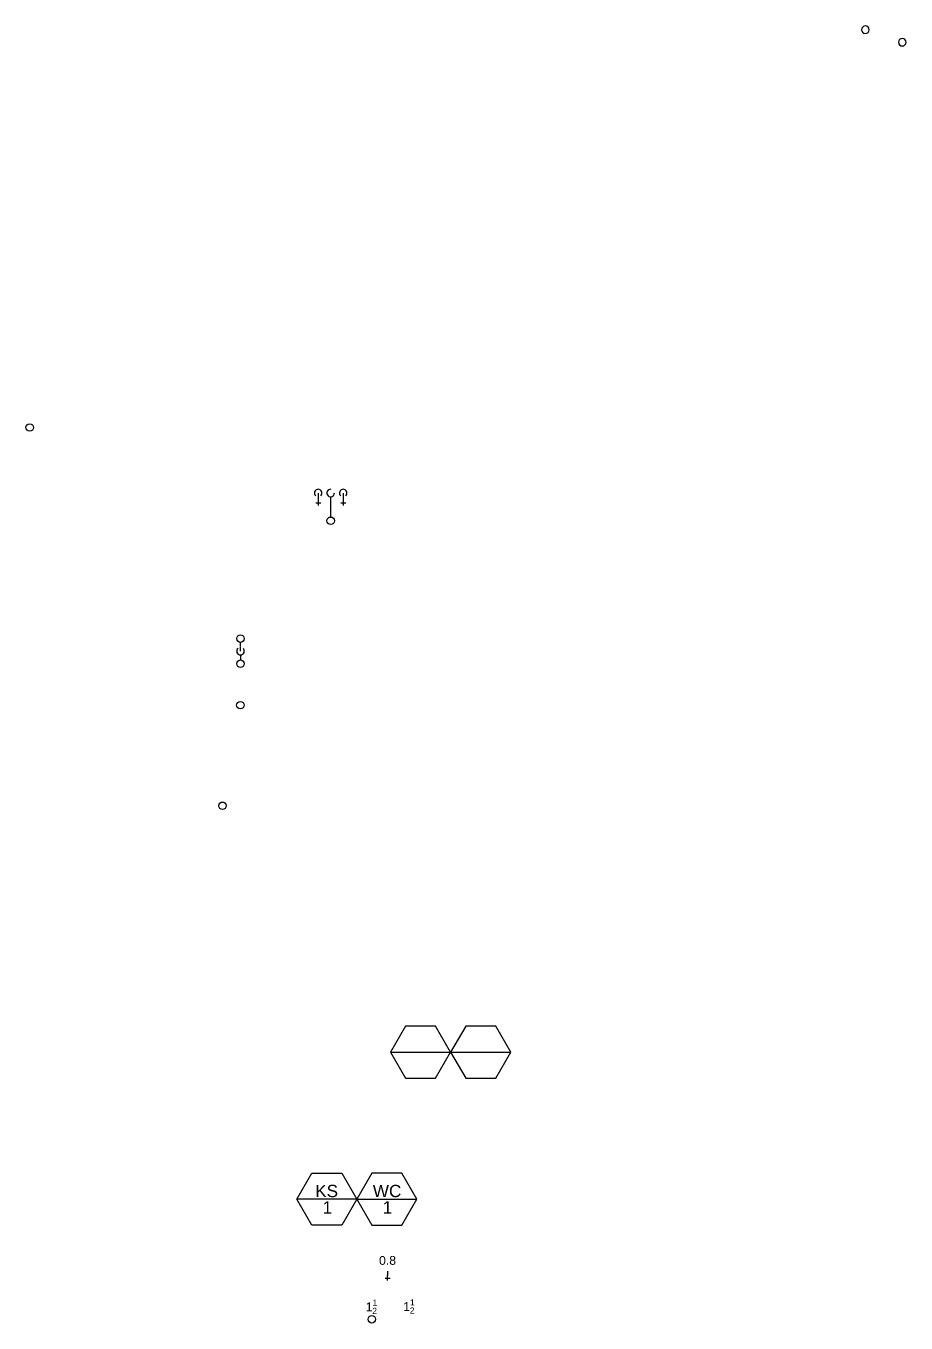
# Model space of a CAD drawing. Header units: inches. Extents: x -631 to 556, y -290 to 1591.
# Drawn here: x 204 to 556, y 62 to 581 of the extents above; entities that cross this region are included whole.
import ezdxf
from ezdxf.enums import TextEntityAlignment as Align

# ---------------------------------------------------------------- set-up
doc = ezdxf.new("R2010")
doc.units = ezdxf.units.IN
doc.header["$MEASUREMENT"] = 0
doc.linetypes.add('Vent', pattern=[0.1875, 0.125, -0.0625])
for name, color, linetype in [('PLUM-4TEXT', 2, 'Continuous'), ('PLUM-CW', 3, 'Cold_Water_Flow'), ('PLUM-HW', 2, 'Hot_Water_Flow'), ('PLUM-OVERFLOW_DRAIN', 70, 'Overflow_Drain'), ('PLUM-VENT', 5, 'Vent'), ('PLUM-WASTE_ABOVE', 4, 'Plum-Waste_Above'), ('PLUM-WASTE_BELOW', 6, 'Plum-Waste_Below')]:
    doc.layers.add(name, color=color, linetype=linetype)
doc.styles.get("Standard").update_dxf_attribs({"font": 'arial.ttf'})
doc.linetypes.add('Cold_Water_Flow', pattern='A,0.875,-0.125,0,-0.125,0.875,-0.125,["CW",Standard,S=0.1,R=0,X=-0.12585,Y=-0.05],-0.1,0.875,[1,GEC_FlowArrow.shx,S=0.0625,R=0,X=0,Y=0],0.5', length=3.6)
doc.linetypes.add('Hot_Water_Flow', pattern='A,0.8125,-0.125,0,-0.125,0,-0.125,0.875,-0.125,["HW",Standard,S=0.1,R=0,X=-0.12585,Y=-0.05],-0.1,0.875,[1,GEC_FlowArrow.shx,S=0.0625,R=0,X=0,Y=0],0.5', length=3.6625)
doc.linetypes.add('Overflow_Drain', pattern='A,3,-0.1,["OFD",Standard,S=0.1,R=0,X=0,Y=-0.05],-0.4', length=3.5)
doc.linetypes.add('Plum-Waste_Above', pattern='A,1,[1,GEC_FlowArrow.shx,S=0.09375,R=0,X=0,Y=0],1', length=2)
doc.linetypes.add('Plum-Waste_Below', pattern='A,0.25,-0.125,0.25,-0.125,0.25,[1,GEC_FlowArrow.shx,S=0.09375,R=0,X=0,Y=0],-0.25,0.25,-0.125,0.25,-0.125', length=2)

# ---------------------------------------------------------------- blocks, each defined once
blk = doc.blocks.new('*U8')
at = {"layer": 'PLUM-4TEXT'}
for p, q in [((-36.27, 30.5), (-30.27, 40.89)), ((-30.27, 40.89), (-18.27, 40.89)), ((-18.27, 40.89), (-12.27, 30.5)), ((-12.27, 30.5), (-36.27, 30.5)), ((-30.27, 20.11), (-36.27, 30.5)), ((-12.27, 30.5), (-18.27, 20.11)), ((-12.27, 30.5), (11.73, 30.5)), ((-18.27, 20.11), (-30.27, 20.11))]:
    blk.add_line(p, q, dxfattribs=at)
blk.add_lwpolyline([(-12.27, 30.5), (-6.27, 20.11), (5.73, 20.11), (11.73, 30.5), (5.73, 40.89), (-6.27, 40.89)], close=True, dxfattribs=at)
at = {"layer": 'PLUM-CW'}
for p, q in [((0, 1.75), (0, 0)), ((0, -1), (0, 0)), ((-1, -1), (1, -1)), ((0, -2), (0, -1))]:
    blk.add_line(p, q, dxfattribs=at)
at = {"layer": 'PLUM-WASTE_ABOVE', "linetype": 'Continuous'}
blk.add_circle((-6.28, -17.5), 1.5, dxfattribs=at)
at = {"layer": 'PLUM-4TEXT', "flags": 1}
for tag, p in [('VENT_DIAMETER', (-2.59, 42.39)), ('DFU', (-2.59, 42.86)), ('INDEX', (-2.59, 41.94))]:
    blk.add_attdef(tag, p, '', height=0.2, dxfattribs=at)
blk.add_attdef('COLD_DIAMETER', text='', height=0.2, dxfattribs=at).set_placement((-2.59, 43.55), align=Align.TOP_LEFT)
at = {"layer": 'PLUM-4TEXT'}
for tag, p in [('TAG2_001', (-28.91, 31.32)), ('TAG_001', (-5.88, 31.32)), ('TAG2_002', (-25.92, 24.77)), ('TAG_002', (-1.92, 24.77))]:
    blk.add_attdef(tag, p, '', height=4.9, dxfattribs=at)
at = {"layer": 'PLUM-CW'}
blk.add_attdef('C_001', (-3.39, 4.27), '', height=3.5, dxfattribs=at)
at = {"layer": 'PLUM-WASTE_ABOVE'}
for tag, p, height in [('D1_002', (-6.01, -12.09), 2.45), ('D2_002', (8.98, -11.96), 2.45), ('D1_001', (-8.72, -14.25), 3.5), ('D1_003', (-6.1, -15.37), 2.45), ('D2_001', (6.28, -14.12), 3.5), ('D2_003', (8.9, -15.23), 2.45)]:
    blk.add_attdef(tag, p, '', height=height, dxfattribs=at)
blk = doc.blocks.new('*U21')
at = {"linetype": 'Continuous'}
blk.add_arc((0, 0), 1.5, 221.8103, 138.1897, dxfattribs=at)
blk = doc.blocks.new('*U20')
at = {"linetype": 'Continuous'}
blk.add_circle((0, 0), 1.5, dxfattribs=at)
blk = doc.blocks.new('*U18')
at = {"layer": 'PLUM-VENT'}
blk.add_lwpolyline([(-1.75, 0), (-1.75, -3.5)], dxfattribs=at)
at = {"layer": 'PLUM-WASTE_ABOVE'}
blk.add_lwpolyline([(-1.75, 1.5), (-1.75, 3.5)], dxfattribs=at)
at = {"layer": 'PLUM-VENT', "rotation": 90.00000000000001}
for name, p in [('*U21', (-1.75, 0)), ('*U20', (-1.75, -5))]:
    blk.add_blockref(name, p, dxfattribs=at)
at = {"layer": 'PLUM-WASTE_ABOVE', "rotation": 90.00000000000001}
blk.add_blockref('*U20', (-1.75, 5), dxfattribs=at)
blk = doc.blocks.new('*U19')
at = {"linetype": 'Continuous'}
blk.add_circle((0, 0), 1.5, dxfattribs=at)
blk = doc.blocks.new('*U22')
blk.add_circle((0, 0), 1.5)
blk = doc.blocks.new('*U16')
at = {"linetype": 'Continuous'}
blk.add_circle((0, 0), 1.5, dxfattribs=at)
blk = doc.blocks.new('*U77')
at = {"linetype": 'Continuous'}
blk.add_arc((0, 0), 1.5, 41.8103, 318.1897, dxfattribs=at)
blk = doc.blocks.new('*U78')
at = {"linetype": 'Continuous'}
for p, q in [((0, 0), (5, 0)), ((4, 1), (4, -1))]:
    blk.add_line(p, q, dxfattribs=at)
blk = doc.blocks.new('*U79')
at = {"linetype": 'Continuous'}
blk.add_arc((0, 0), 1.5, 356.8103, 273.1897, dxfattribs=at)
blk = doc.blocks.new('*U80')
at = {"linetype": 'Continuous'}
blk.add_arc((0, 0), 1.5, 41.8103, 318.1897, dxfattribs=at)
blk = doc.blocks.new('*U81')
at = {"linetype": 'Continuous'}
for p, q in [((0, 0), (5, 0)), ((4, 1), (4, -1))]:
    blk.add_line(p, q, dxfattribs=at)
blk = doc.blocks.new('*U82')
at = {"linetype": 'Continuous'}
blk.add_circle((0, 0), 1.5, dxfattribs=at)
blk = doc.blocks.new('*U76')
at = {"layer": 'PLUM-WASTE_BELOW'}
blk.add_lwpolyline([(0, -9.58), (0, -1.5)], dxfattribs=at)
at = {"layer": 'PLUM-CW', "rotation": 270}
for name in ['*U77', '*U78']:
    blk.add_blockref(name, (5, 0), dxfattribs=at)
at = {"layer": 'PLUM-HW', "rotation": 270}
for name in ['*U80', '*U81']:
    blk.add_blockref(name, (-5, 0), dxfattribs=at)
at = {"layer": 'PLUM-VENT', "rotation": 90}
blk.add_blockref('*U79', (0, 0), dxfattribs=at)
at = {"layer": 'PLUM-WASTE_ABOVE', "rotation": 270}
blk.add_blockref('*U82', (0, -11.08), dxfattribs=at)

msp = doc.modelspace()

# ---------------------------------------------------------------- linework, layer by layer
for p, q in [((356.21, 180.98), (350.21, 170.59)), ((368.21, 180.98), (356.21, 180.98)), ((374.21, 170.59), (368.21, 180.98)), ((380.21, 180.98), (374.21, 170.59)), ((392.21, 180.98), (380.21, 180.98)), ((398.21, 170.59), (392.21, 180.98)), ((350.21, 170.59), (356.21, 160.2)), ((350.21, 170.59), (374.21, 170.59)), ((368.21, 160.2), (374.21, 170.59)), ((374.21, 170.59), (380.21, 160.2)), ((374.21, 170.59), (398.21, 170.59)), ((392.21, 160.2), (398.21, 170.59)), ((356.21, 160.2), (368.21, 160.2)), ((380.21, 160.2), (392.21, 160.2))]:
    msp.add_line(p, q)
msp.add_circle((283.01, 269.01), 1.5)

# ---------------------------------------------------------------- block references
msp.add_blockref('*U8', (348.98, 81.33)).add_auto_attribs({'TAG_001': 'WC', 'TAG2_001': 'KS', 'D1_001': '1', 'D2_001': '1', 'C_001': '0.8', 'TAG_002': '1', 'TAG2_002': '1', 'D1_002': '1', 'D1_003': '2', 'D2_002': '1', 'D2_003': '2'})
at = {"layer": 'PLUM-CW'}
msp.add_blockref('*U76', (326.26, 393.95), dxfattribs=at)
at = {"layer": 'PLUM-CW', "linetype": 'Continuous'}
msp.add_blockref('*U22', (290.16, 309.21), dxfattribs=at)
at = {"layer": 'PLUM-OVERFLOW_DRAIN', "rotation": 180}
msp.add_blockref('*U19', (205.97, 420.14), dxfattribs=at)
at = {"layer": 'PLUM-VENT', "xscale": -1, "rotation": 270}
msp.add_blockref('*U20', (554.72, 574.08), dxfattribs=at)
at = {"layer": 'PLUM-WASTE_ABOVE', "xscale": -1, "rotation": 270}
msp.add_blockref('*U16', (539.97, 579.08), dxfattribs=at)
at = {"layer": 'PLUM-WASTE_ABOVE', "rotation": 180}
msp.add_blockref('*U18', (288.47, 330.78), dxfattribs=at)

doc.saveas('drawing.dxf')
